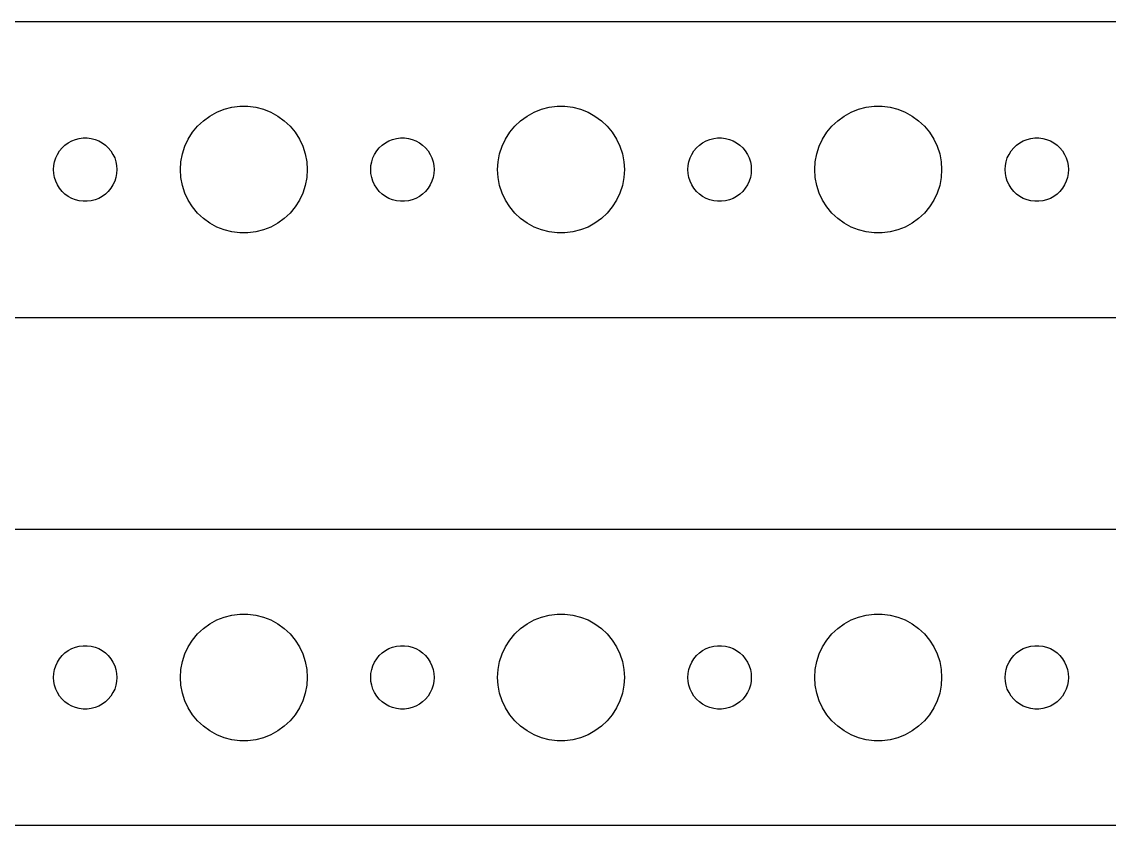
# Model space of a CAD drawing. Header units: metres. Extents: x -217 to 217, y 17 to 55.
# Drawn here: x 109.5 to 160.9, y 17 to 55 of the extents above; entities that cross this region are included whole.
import ezdxf

# ---------------------------------------------------------------- set-up
doc = ezdxf.new("R2010")
doc.units = ezdxf.units.M

msp = doc.modelspace()

# ---------------------------------------------------------------- linework, layer by layer
for p, q in [((212.314, 54.9901), (-212.314, 54.9901)), ((119.073, 50.8532), (119.438, 50.9469)), ((119.438, 50.9469), (119.812, 50.9941)), ((119.812, 50.9941), (120.188, 50.9941)), ((120.188, 50.9941), (120.562, 50.9469)), ((120.562, 50.9469), (120.927, 50.8532)), ((134.073, 50.8532), (134.438, 50.9469)), ((134.438, 50.9469), (134.812, 50.9941)), ((134.812, 50.9941), (135.188, 50.9941)), ((135.188, 50.9941), (135.562, 50.9469)), ((135.562, 50.9469), (135.927, 50.8532)), ((149.073, 50.8532), (149.438, 50.9469)), ((149.438, 50.9469), (149.812, 50.9941)), ((149.812, 50.9941), (150.188, 50.9941)), ((150.188, 50.9941), (150.562, 50.9469)), ((150.562, 50.9469), (150.927, 50.8532)), ((118.088, 50.3115), (118.393, 50.533)), ((118.393, 50.533), (118.723, 50.7145)), ((118.723, 50.7145), (119.073, 50.8532)), ((120.927, 50.8532), (121.277, 50.7145)), ((121.277, 50.7145), (121.607, 50.533)), ((121.607, 50.533), (121.912, 50.3115)), ((133.088, 50.3115), (133.393, 50.533)), ((133.393, 50.533), (133.723, 50.7145)), ((133.723, 50.7145), (134.073, 50.8532)), ((135.927, 50.8532), (136.277, 50.7145)), ((136.277, 50.7145), (136.607, 50.533)), ((136.607, 50.533), (136.912, 50.3115)), ((148.088, 50.3115), (148.393, 50.533)), ((148.393, 50.533), (148.723, 50.7145)), ((148.723, 50.7145), (149.073, 50.8532)), ((150.927, 50.8532), (151.277, 50.7145)), ((151.277, 50.7145), (151.607, 50.533)), ((151.607, 50.533), (151.912, 50.3115)), ((117.573, 49.7634), (117.813, 50.0536)), ((117.813, 50.0536), (118.088, 50.3115)), ((121.912, 50.3115), (122.187, 50.0536)), ((122.187, 50.0536), (122.427, 49.7634)), ((132.573, 49.7634), (132.813, 50.0536)), ((132.813, 50.0536), (133.088, 50.3115)), ((136.912, 50.3115), (137.187, 50.0536)), ((137.187, 50.0536), (137.427, 49.7634)), ((147.573, 49.7634), (147.813, 50.0536)), ((147.813, 50.0536), (148.088, 50.3115)), ((151.912, 50.3115), (152.187, 50.0536)), ((152.187, 50.0536), (152.427, 49.7634)), ((111.861, 49.3572), (112.036, 49.4266)), ((112.036, 49.4266), (112.219, 49.4734)), ((112.219, 49.4734), (112.406, 49.497)), ((112.406, 49.497), (112.594, 49.497)), ((112.594, 49.497), (112.781, 49.4734)), ((112.781, 49.4734), (112.964, 49.4266)), ((112.964, 49.4266), (113.139, 49.3572)), ((117.211, 49.1044), (117.371, 49.4453)), ((117.371, 49.4453), (117.573, 49.7634)), ((122.427, 49.7634), (122.629, 49.4453)), ((122.629, 49.4453), (122.789, 49.1044)), ((126.861, 49.3572), (127.036, 49.4266)), ((127.036, 49.4266), (127.219, 49.4734)), ((127.219, 49.4734), (127.406, 49.497)), ((127.406, 49.497), (127.594, 49.497)), ((127.594, 49.497), (127.781, 49.4734)), ((127.781, 49.4734), (127.964, 49.4266)), ((127.964, 49.4266), (128.139, 49.3572)), ((132.211, 49.1044), (132.371, 49.4453)), ((132.371, 49.4453), (132.573, 49.7634)), ((137.427, 49.7634), (137.629, 49.4453)), ((137.629, 49.4453), (137.789, 49.1044)), ((141.861, 49.3572), (142.036, 49.4266)), ((142.036, 49.4266), (142.219, 49.4734)), ((142.219, 49.4734), (142.406, 49.497)), ((142.406, 49.497), (142.594, 49.497)), ((142.594, 49.497), (142.781, 49.4734)), ((142.781, 49.4734), (142.964, 49.4266)), ((142.964, 49.4266), (143.139, 49.3572)), ((147.211, 49.1044), (147.371, 49.4453)), ((147.371, 49.4453), (147.573, 49.7634)), ((152.427, 49.7634), (152.629, 49.4453)), ((152.629, 49.4453), (152.789, 49.1044)), ((156.861, 49.3572), (157.036, 49.4266)), ((157.036, 49.4266), (157.219, 49.4734)), ((157.219, 49.4734), (157.406, 49.497)), ((157.406, 49.497), (157.594, 49.497)), ((157.594, 49.497), (157.781, 49.4734)), ((157.781, 49.4734), (157.964, 49.4266)), ((157.964, 49.4266), (158.139, 49.3572)), ((111.186, 48.7226), (111.286, 48.8817)), ((111.286, 48.8817), (111.407, 49.0268)), ((111.407, 49.0268), (111.544, 49.1558)), ((111.544, 49.1558), (111.696, 49.2665)), ((111.696, 49.2665), (111.861, 49.3572)), ((113.139, 49.3572), (113.304, 49.2665)), ((113.304, 49.2665), (113.456, 49.1558)), ((113.456, 49.1558), (113.593, 49.0268)), ((113.593, 49.0268), (113.714, 48.8817)), ((113.714, 48.8817), (113.814, 48.7226)), ((117.094, 48.7461), (117.211, 49.1044)), ((122.789, 49.1044), (122.906, 48.7461)), ((126.186, 48.7226), (126.286, 48.8817)), ((126.286, 48.8817), (126.407, 49.0268)), ((126.407, 49.0268), (126.544, 49.1558)), ((126.544, 49.1558), (126.696, 49.2665)), ((126.696, 49.2665), (126.861, 49.3572)), ((128.139, 49.3572), (128.304, 49.2665)), ((128.304, 49.2665), (128.456, 49.1558)), ((128.456, 49.1558), (128.593, 49.0268)), ((128.593, 49.0268), (128.714, 48.8817)), ((128.714, 48.8817), (128.814, 48.7226)), ((132.094, 48.7461), (132.211, 49.1044)), ((137.789, 49.1044), (137.906, 48.7461)), ((141.186, 48.7226), (141.286, 48.8817)), ((141.286, 48.8817), (141.407, 49.0268)), ((141.407, 49.0268), (141.544, 49.1558)), ((141.544, 49.1558), (141.696, 49.2665)), ((141.696, 49.2665), (141.861, 49.3572)), ((143.139, 49.3572), (143.304, 49.2665)), ((143.304, 49.2665), (143.456, 49.1558)), ((143.456, 49.1558), (143.593, 49.0268)), ((143.593, 49.0268), (143.714, 48.8817)), ((143.714, 48.8817), (143.814, 48.7226)), ((147.094, 48.7461), (147.211, 49.1044)), ((152.789, 49.1044), (152.906, 48.7461)), ((156.186, 48.7226), (156.286, 48.8817)), ((156.286, 48.8817), (156.407, 49.0268)), ((156.407, 49.0268), (156.544, 49.1558)), ((156.544, 49.1558), (156.696, 49.2665)), ((156.696, 49.2665), (156.861, 49.3572)), ((158.139, 49.3572), (158.304, 49.2665)), ((158.304, 49.2665), (158.456, 49.1558)), ((158.456, 49.1558), (158.593, 49.0268)), ((158.593, 49.0268), (158.714, 48.8817)), ((158.714, 48.8817), (158.814, 48.7226)), ((111.012, 48.188), (111.047, 48.373)), ((111.047, 48.373), (111.105, 48.5522)), ((111.105, 48.5522), (111.186, 48.7226)), ((113.814, 48.7226), (113.895, 48.5522)), ((113.895, 48.5522), (113.953, 48.373)), ((113.953, 48.373), (113.988, 48.188)), ((117, 48), (117.024, 48.376)), ((117.024, 48.376), (117.094, 48.7461)), ((122.906, 48.7461), (122.976, 48.376)), ((122.976, 48.376), (123, 48)), ((126.012, 48.188), (126.047, 48.373)), ((126.047, 48.373), (126.105, 48.5522)), ((126.105, 48.5522), (126.186, 48.7226)), ((128.814, 48.7226), (128.895, 48.5522)), ((128.895, 48.5522), (128.953, 48.373)), ((128.953, 48.373), (128.988, 48.188)), ((132, 48), (132.024, 48.376)), ((132.024, 48.376), (132.094, 48.7461)), ((137.906, 48.7461), (137.976, 48.376)), ((137.976, 48.376), (138, 48)), ((141.012, 48.188), (141.047, 48.373)), ((141.047, 48.373), (141.105, 48.5522)), ((141.105, 48.5522), (141.186, 48.7226)), ((143.814, 48.7226), (143.895, 48.5522)), ((143.895, 48.5522), (143.953, 48.373)), ((143.953, 48.373), (143.988, 48.188)), ((147, 48), (147.024, 48.376)), ((147.024, 48.376), (147.094, 48.7461)), ((152.906, 48.7461), (152.976, 48.376)), ((152.976, 48.376), (153, 48)), ((156.012, 48.188), (156.047, 48.373)), ((156.047, 48.373), (156.105, 48.5522)), ((156.105, 48.5522), (156.186, 48.7226)), ((158.814, 48.7226), (158.895, 48.5522)), ((158.895, 48.5522), (158.953, 48.373)), ((158.953, 48.373), (158.988, 48.188)), ((111, 48), (111.012, 48.188)), ((111.012, 47.812), (111, 48)), ((113.988, 48.188), (114, 48)), ((114, 48), (113.988, 47.812)), ((117.024, 47.624), (117, 48)), ((123, 48), (122.976, 47.624)), ((126, 48), (126.012, 48.188)), ((126.012, 47.812), (126, 48)), ((128.988, 48.188), (129, 48)), ((129, 48), (128.988, 47.812)), ((132.024, 47.624), (132, 48)), ((138, 48), (137.976, 47.624)), ((141, 48), (141.012, 48.188)), ((141.012, 47.812), (141, 48)), ((143.988, 48.188), (144, 48)), ((144, 48), (143.988, 47.812)), ((147.024, 47.624), (147, 48)), ((153, 48), (152.976, 47.624)), ((156, 48), (156.012, 48.188)), ((156.012, 47.812), (156, 48)), ((158.988, 48.188), (159, 48)), ((159, 48), (158.988, 47.812)), ((111.047, 47.627), (111.012, 47.812)), ((111.105, 47.4478), (111.047, 47.627)), ((111.186, 47.2774), (111.105, 47.4478)), ((113.895, 47.4478), (113.814, 47.2774)), ((113.953, 47.627), (113.895, 47.4478)), ((113.988, 47.812), (113.953, 47.627)), ((117.094, 47.2539), (117.024, 47.624)), ((122.976, 47.624), (122.906, 47.2539)), ((126.047, 47.627), (126.012, 47.812)), ((126.105, 47.4478), (126.047, 47.627)), ((126.186, 47.2774), (126.105, 47.4478)), ((128.895, 47.4478), (128.814, 47.2774)), ((128.953, 47.627), (128.895, 47.4478)), ((128.988, 47.812), (128.953, 47.627)), ((132.094, 47.2539), (132.024, 47.624)), ((137.976, 47.624), (137.906, 47.2539)), ((141.047, 47.627), (141.012, 47.812)), ((141.105, 47.4478), (141.047, 47.627)), ((141.186, 47.2774), (141.105, 47.4478)), ((143.895, 47.4478), (143.814, 47.2774)), ((143.953, 47.627), (143.895, 47.4478)), ((143.988, 47.812), (143.953, 47.627)), ((147.094, 47.2539), (147.024, 47.624)), ((152.976, 47.624), (152.906, 47.2539)), ((156.047, 47.627), (156.012, 47.812)), ((156.105, 47.4478), (156.047, 47.627)), ((156.186, 47.2774), (156.105, 47.4478)), ((158.895, 47.4478), (158.814, 47.2774)), ((158.953, 47.627), (158.895, 47.4478)), ((158.988, 47.812), (158.953, 47.627)), ((111.286, 47.1183), (111.186, 47.2774)), ((111.407, 46.9732), (111.286, 47.1183)), ((111.544, 46.8442), (111.407, 46.9732)), ((111.696, 46.7335), (111.544, 46.8442)), ((113.456, 46.8442), (113.304, 46.7335)), ((113.593, 46.9732), (113.456, 46.8442)), ((113.714, 47.1183), (113.593, 46.9732)), ((113.814, 47.2774), (113.714, 47.1183)), ((117.211, 46.8956), (117.094, 47.2539)), ((117.371, 46.5547), (117.211, 46.8956)), ((122.789, 46.8956), (122.629, 46.5547)), ((122.906, 47.2539), (122.789, 46.8956)), ((126.286, 47.1183), (126.186, 47.2774)), ((126.407, 46.9732), (126.286, 47.1183)), ((126.544, 46.8442), (126.407, 46.9732)), ((126.696, 46.7335), (126.544, 46.8442)), ((128.456, 46.8442), (128.304, 46.7335)), ((128.593, 46.9732), (128.456, 46.8442)), ((128.714, 47.1183), (128.593, 46.9732)), ((128.814, 47.2774), (128.714, 47.1183)), ((132.211, 46.8956), (132.094, 47.2539)), ((132.371, 46.5547), (132.211, 46.8956)), ((137.789, 46.8956), (137.629, 46.5547)), ((137.906, 47.2539), (137.789, 46.8956)), ((141.286, 47.1183), (141.186, 47.2774)), ((141.407, 46.9732), (141.286, 47.1183)), ((141.544, 46.8442), (141.407, 46.9732)), ((141.696, 46.7335), (141.544, 46.8442)), ((143.456, 46.8442), (143.304, 46.7335)), ((143.593, 46.9732), (143.456, 46.8442)), ((143.714, 47.1183), (143.593, 46.9732)), ((143.814, 47.2774), (143.714, 47.1183)), ((147.211, 46.8956), (147.094, 47.2539)), ((147.371, 46.5547), (147.211, 46.8956)), ((152.789, 46.8956), (152.629, 46.5547)), ((152.906, 47.2539), (152.789, 46.8956)), ((156.286, 47.1183), (156.186, 47.2774)), ((156.407, 46.9732), (156.286, 47.1183)), ((156.544, 46.8442), (156.407, 46.9732)), ((156.696, 46.7335), (156.544, 46.8442)), ((158.456, 46.8442), (158.304, 46.7335)), ((158.593, 46.9732), (158.456, 46.8442)), ((158.714, 47.1183), (158.593, 46.9732)), ((158.814, 47.2774), (158.714, 47.1183)), ((111.861, 46.6428), (111.696, 46.7335)), ((112.036, 46.5734), (111.861, 46.6428)), ((112.219, 46.5266), (112.036, 46.5734)), ((112.406, 46.503), (112.219, 46.5266)), ((112.594, 46.503), (112.406, 46.503)), ((112.781, 46.5266), (112.594, 46.503)), ((112.964, 46.5734), (112.781, 46.5266)), ((113.139, 46.6428), (112.964, 46.5734)), ((113.304, 46.7335), (113.139, 46.6428)), ((117.573, 46.2366), (117.371, 46.5547)), ((122.629, 46.5547), (122.427, 46.2366)), ((126.861, 46.6428), (126.696, 46.7335)), ((127.036, 46.5734), (126.861, 46.6428)), ((127.219, 46.5266), (127.036, 46.5734)), ((127.406, 46.503), (127.219, 46.5266)), ((127.594, 46.503), (127.406, 46.503)), ((127.781, 46.5266), (127.594, 46.503)), ((127.964, 46.5734), (127.781, 46.5266)), ((128.139, 46.6428), (127.964, 46.5734)), ((128.304, 46.7335), (128.139, 46.6428)), ((132.573, 46.2366), (132.371, 46.5547)), ((137.629, 46.5547), (137.427, 46.2366)), ((141.861, 46.6428), (141.696, 46.7335)), ((142.036, 46.5734), (141.861, 46.6428)), ((142.219, 46.5266), (142.036, 46.5734)), ((142.406, 46.503), (142.219, 46.5266)), ((142.594, 46.503), (142.406, 46.503)), ((142.781, 46.5266), (142.594, 46.503)), ((142.964, 46.5734), (142.781, 46.5266)), ((143.139, 46.6428), (142.964, 46.5734)), ((143.304, 46.7335), (143.139, 46.6428)), ((147.573, 46.2366), (147.371, 46.5547)), ((152.629, 46.5547), (152.427, 46.2366)), ((156.861, 46.6428), (156.696, 46.7335)), ((157.036, 46.5734), (156.861, 46.6428)), ((157.219, 46.5266), (157.036, 46.5734)), ((157.406, 46.503), (157.219, 46.5266)), ((157.594, 46.503), (157.406, 46.503)), ((157.781, 46.5266), (157.594, 46.503)), ((157.964, 46.5734), (157.781, 46.5266)), ((158.139, 46.6428), (157.964, 46.5734)), ((158.304, 46.7335), (158.139, 46.6428)), ((117.813, 45.9464), (117.573, 46.2366)), ((118.088, 45.6885), (117.813, 45.9464)), ((122.187, 45.9464), (121.912, 45.6885)), ((122.427, 46.2366), (122.187, 45.9464)), ((132.813, 45.9464), (132.573, 46.2366)), ((133.088, 45.6885), (132.813, 45.9464)), ((137.187, 45.9464), (136.912, 45.6885)), ((137.427, 46.2366), (137.187, 45.9464)), ((147.813, 45.9464), (147.573, 46.2366)), ((148.088, 45.6885), (147.813, 45.9464)), ((152.187, 45.9464), (151.912, 45.6885)), ((152.427, 46.2366), (152.187, 45.9464)), ((118.393, 45.467), (118.088, 45.6885)), ((118.723, 45.2855), (118.393, 45.467)), ((119.073, 45.1468), (118.723, 45.2855)), ((121.277, 45.2855), (120.927, 45.1468)), ((121.607, 45.467), (121.277, 45.2855)), ((121.912, 45.6885), (121.607, 45.467)), ((133.393, 45.467), (133.088, 45.6885)), ((133.723, 45.2855), (133.393, 45.467)), ((134.073, 45.1468), (133.723, 45.2855)), ((136.277, 45.2855), (135.927, 45.1468)), ((136.607, 45.467), (136.277, 45.2855)), ((136.912, 45.6885), (136.607, 45.467)), ((148.393, 45.467), (148.088, 45.6885)), ((148.723, 45.2855), (148.393, 45.467)), ((149.073, 45.1468), (148.723, 45.2855)), ((151.277, 45.2855), (150.927, 45.1468)), ((151.607, 45.467), (151.277, 45.2855)), ((151.912, 45.6885), (151.607, 45.467)), ((119.438, 45.0531), (119.073, 45.1468)), ((119.812, 45.0059), (119.438, 45.0531)), ((120.188, 45.0059), (119.812, 45.0059)), ((120.562, 45.0531), (120.188, 45.0059)), ((120.927, 45.1468), (120.562, 45.0531)), ((134.438, 45.0531), (134.073, 45.1468)), ((134.812, 45.0059), (134.438, 45.0531)), ((135.188, 45.0059), (134.812, 45.0059)), ((135.562, 45.0531), (135.188, 45.0059)), ((135.927, 45.1468), (135.562, 45.0531)), ((149.438, 45.0531), (149.073, 45.1468)), ((149.812, 45.0059), (149.438, 45.0531)), ((150.188, 45.0059), (149.812, 45.0059)), ((150.562, 45.0531), (150.188, 45.0059)), ((150.927, 45.1468), (150.562, 45.0531)), ((-212.314, 41.0099), (212.314, 41.0099)), ((212.314, 30.9901), (-212.314, 30.9901)), ((118.723, 26.7145), (119.073, 26.8532)), ((119.073, 26.8532), (119.438, 26.9469)), ((119.438, 26.9469), (119.812, 26.9941)), ((119.812, 26.9941), (120.188, 26.9941)), ((120.188, 26.9941), (120.562, 26.9469)), ((120.562, 26.9469), (120.927, 26.8532)), ((120.927, 26.8532), (121.277, 26.7145)), ((133.723, 26.7145), (134.073, 26.8532)), ((134.073, 26.8532), (134.438, 26.9469)), ((134.438, 26.9469), (134.812, 26.9941)), ((134.812, 26.9941), (135.188, 26.9941)), ((135.188, 26.9941), (135.562, 26.9469)), ((135.562, 26.9469), (135.927, 26.8532)), ((135.927, 26.8532), (136.277, 26.7145)), ((148.723, 26.7145), (149.073, 26.8532)), ((149.073, 26.8532), (149.438, 26.9469)), ((149.438, 26.9469), (149.812, 26.9941)), ((149.812, 26.9941), (150.188, 26.9941)), ((150.188, 26.9941), (150.562, 26.9469)), ((150.562, 26.9469), (150.927, 26.8532)), ((150.927, 26.8532), (151.277, 26.7145)), ((117.813, 26.0536), (118.088, 26.3115)), ((118.088, 26.3115), (118.393, 26.533)), ((118.393, 26.533), (118.723, 26.7145)), ((121.277, 26.7145), (121.607, 26.533)), ((121.607, 26.533), (121.912, 26.3115)), ((121.912, 26.3115), (122.187, 26.0536)), ((132.813, 26.0536), (133.088, 26.3115)), ((133.088, 26.3115), (133.393, 26.533)), ((133.393, 26.533), (133.723, 26.7145)), ((136.277, 26.7145), (136.607, 26.533)), ((136.607, 26.533), (136.912, 26.3115)), ((136.912, 26.3115), (137.187, 26.0536)), ((147.813, 26.0536), (148.088, 26.3115)), ((148.088, 26.3115), (148.393, 26.533)), ((148.393, 26.533), (148.723, 26.7145)), ((151.277, 26.7145), (151.607, 26.533)), ((151.607, 26.533), (151.912, 26.3115)), ((151.912, 26.3115), (152.187, 26.0536)), ((117.371, 25.4453), (117.573, 25.7634)), ((117.573, 25.7634), (117.813, 26.0536)), ((122.187, 26.0536), (122.427, 25.7634)), ((122.427, 25.7634), (122.629, 25.4453)), ((132.371, 25.4453), (132.573, 25.7634)), ((132.573, 25.7634), (132.813, 26.0536)), ((137.187, 26.0536), (137.427, 25.7634)), ((137.427, 25.7634), (137.629, 25.4453)), ((147.371, 25.4453), (147.573, 25.7634)), ((147.573, 25.7634), (147.813, 26.0536)), ((152.187, 26.0536), (152.427, 25.7634)), ((152.427, 25.7634), (152.629, 25.4453)), ((111.544, 25.1558), (111.696, 25.2665)), ((111.696, 25.2665), (111.861, 25.3572)), ((111.861, 25.3572), (112.036, 25.4266)), ((112.036, 25.4266), (112.219, 25.4734)), ((112.219, 25.4734), (112.406, 25.497)), ((112.406, 25.497), (112.594, 25.497)), ((112.594, 25.497), (112.781, 25.4734)), ((112.781, 25.4734), (112.964, 25.4266)), ((112.964, 25.4266), (113.139, 25.3572)), ((113.139, 25.3572), (113.304, 25.2665)), ((113.304, 25.2665), (113.456, 25.1558)), ((117.211, 25.1044), (117.371, 25.4453)), ((122.629, 25.4453), (122.789, 25.1044)), ((126.544, 25.1558), (126.696, 25.2665)), ((126.696, 25.2665), (126.861, 25.3572)), ((126.861, 25.3572), (127.036, 25.4266)), ((127.036, 25.4266), (127.219, 25.4734)), ((127.219, 25.4734), (127.406, 25.497)), ((127.406, 25.497), (127.594, 25.497)), ((127.594, 25.497), (127.781, 25.4734)), ((127.781, 25.4734), (127.964, 25.4266)), ((127.964, 25.4266), (128.139, 25.3572)), ((128.139, 25.3572), (128.304, 25.2665)), ((128.304, 25.2665), (128.456, 25.1558)), ((132.211, 25.1044), (132.371, 25.4453)), ((137.629, 25.4453), (137.789, 25.1044)), ((141.544, 25.1558), (141.696, 25.2665)), ((141.696, 25.2665), (141.861, 25.3572)), ((141.861, 25.3572), (142.036, 25.4266)), ((142.036, 25.4266), (142.219, 25.4734)), ((142.219, 25.4734), (142.406, 25.497)), ((142.406, 25.497), (142.594, 25.497)), ((142.594, 25.497), (142.781, 25.4734)), ((142.781, 25.4734), (142.964, 25.4266)), ((142.964, 25.4266), (143.139, 25.3572)), ((143.139, 25.3572), (143.304, 25.2665)), ((143.304, 25.2665), (143.456, 25.1558)), ((147.211, 25.1044), (147.371, 25.4453)), ((152.629, 25.4453), (152.789, 25.1044)), ((156.544, 25.1558), (156.696, 25.2665)), ((156.696, 25.2665), (156.861, 25.3572)), ((156.861, 25.3572), (157.036, 25.4266)), ((157.036, 25.4266), (157.219, 25.4734)), ((157.219, 25.4734), (157.406, 25.497)), ((157.406, 25.497), (157.594, 25.497)), ((157.594, 25.497), (157.781, 25.4734)), ((157.781, 25.4734), (157.964, 25.4266)), ((157.964, 25.4266), (158.139, 25.3572)), ((158.139, 25.3572), (158.304, 25.2665)), ((158.304, 25.2665), (158.456, 25.1558)), ((111.105, 24.5522), (111.186, 24.7226)), ((111.186, 24.7226), (111.286, 24.8817)), ((111.286, 24.8817), (111.407, 25.0268)), ((111.407, 25.0268), (111.544, 25.1558)), ((113.456, 25.1558), (113.593, 25.0268)), ((113.593, 25.0268), (113.714, 24.8817)), ((113.714, 24.8817), (113.814, 24.7226)), ((113.814, 24.7226), (113.895, 24.5522)), ((117.024, 24.376), (117.094, 24.7461)), ((117.094, 24.7461), (117.211, 25.1044)), ((122.789, 25.1044), (122.906, 24.7461)), ((122.906, 24.7461), (122.976, 24.376)), ((126.105, 24.5522), (126.186, 24.7226)), ((126.186, 24.7226), (126.286, 24.8817)), ((126.286, 24.8817), (126.407, 25.0268)), ((126.407, 25.0268), (126.544, 25.1558)), ((128.456, 25.1558), (128.593, 25.0268)), ((128.593, 25.0268), (128.714, 24.8817)), ((128.714, 24.8817), (128.814, 24.7226)), ((128.814, 24.7226), (128.895, 24.5522)), ((132.024, 24.376), (132.094, 24.7461)), ((132.094, 24.7461), (132.211, 25.1044)), ((137.789, 25.1044), (137.906, 24.7461)), ((137.906, 24.7461), (137.976, 24.376)), ((141.105, 24.5522), (141.186, 24.7226)), ((141.186, 24.7226), (141.286, 24.8817)), ((141.286, 24.8817), (141.407, 25.0268)), ((141.407, 25.0268), (141.544, 25.1558)), ((143.456, 25.1558), (143.593, 25.0268)), ((143.593, 25.0268), (143.714, 24.8817)), ((143.714, 24.8817), (143.814, 24.7226)), ((143.814, 24.7226), (143.895, 24.5522)), ((147.024, 24.376), (147.094, 24.7461)), ((147.094, 24.7461), (147.211, 25.1044)), ((152.789, 25.1044), (152.906, 24.7461)), ((152.906, 24.7461), (152.976, 24.376)), ((156.105, 24.5522), (156.186, 24.7226)), ((156.186, 24.7226), (156.286, 24.8817)), ((156.286, 24.8817), (156.407, 25.0268)), ((156.407, 25.0268), (156.544, 25.1558)), ((158.456, 25.1558), (158.593, 25.0268)), ((158.593, 25.0268), (158.714, 24.8817)), ((158.714, 24.8817), (158.814, 24.7226)), ((158.814, 24.7226), (158.895, 24.5522)), ((111, 24), (111.012, 24.188)), ((111.012, 24.188), (111.047, 24.373)), ((111.047, 24.373), (111.105, 24.5522)), ((113.895, 24.5522), (113.953, 24.373)), ((113.953, 24.373), (113.988, 24.188)), ((113.988, 24.188), (114, 24)), ((117, 24), (117.024, 24.376)), ((122.976, 24.376), (123, 24)), ((126, 24), (126.012, 24.188)), ((126.012, 24.188), (126.047, 24.373)), ((126.047, 24.373), (126.105, 24.5522)), ((128.895, 24.5522), (128.953, 24.373)), ((128.953, 24.373), (128.988, 24.188)), ((128.988, 24.188), (129, 24)), ((132, 24), (132.024, 24.376)), ((137.976, 24.376), (138, 24)), ((141, 24), (141.012, 24.188)), ((141.012, 24.188), (141.047, 24.373)), ((141.047, 24.373), (141.105, 24.5522)), ((143.895, 24.5522), (143.953, 24.373)), ((143.953, 24.373), (143.988, 24.188)), ((143.988, 24.188), (144, 24)), ((147, 24), (147.024, 24.376)), ((152.976, 24.376), (153, 24)), ((156, 24), (156.012, 24.188)), ((156.012, 24.188), (156.047, 24.373)), ((156.047, 24.373), (156.105, 24.5522)), ((158.895, 24.5522), (158.953, 24.373)), ((158.953, 24.373), (158.988, 24.188)), ((158.988, 24.188), (159, 24)), ((111.012, 23.812), (111, 24)), ((111.047, 23.627), (111.012, 23.812)), ((113.988, 23.812), (113.953, 23.627)), ((114, 24), (113.988, 23.812)), ((117.024, 23.624), (117, 24)), ((123, 24), (122.976, 23.624)), ((126.012, 23.812), (126, 24)), ((126.047, 23.627), (126.012, 23.812)), ((128.988, 23.812), (128.953, 23.627)), ((129, 24), (128.988, 23.812)), ((132.024, 23.624), (132, 24)), ((138, 24), (137.976, 23.624)), ((141.012, 23.812), (141, 24)), ((141.047, 23.627), (141.012, 23.812)), ((143.988, 23.812), (143.953, 23.627)), ((144, 24), (143.988, 23.812)), ((147.024, 23.624), (147, 24)), ((153, 24), (152.976, 23.624)), ((156.012, 23.812), (156, 24)), ((156.047, 23.627), (156.012, 23.812)), ((158.988, 23.812), (158.953, 23.627)), ((159, 24), (158.988, 23.812)), ((111.105, 23.4478), (111.047, 23.627)), ((111.186, 23.2774), (111.105, 23.4478)), ((111.286, 23.1183), (111.186, 23.2774)), ((113.814, 23.2774), (113.714, 23.1183)), ((113.895, 23.4478), (113.814, 23.2774)), ((113.953, 23.627), (113.895, 23.4478)), ((117.094, 23.2539), (117.024, 23.624)), ((117.211, 22.8956), (117.094, 23.2539)), ((122.906, 23.2539), (122.789, 22.8956)), ((122.976, 23.624), (122.906, 23.2539)), ((126.105, 23.4478), (126.047, 23.627)), ((126.186, 23.2774), (126.105, 23.4478)), ((126.286, 23.1183), (126.186, 23.2774)), ((128.814, 23.2774), (128.714, 23.1183)), ((128.895, 23.4478), (128.814, 23.2774)), ((128.953, 23.627), (128.895, 23.4478)), ((132.094, 23.2539), (132.024, 23.624)), ((132.211, 22.8956), (132.094, 23.2539)), ((137.906, 23.2539), (137.789, 22.8956)), ((137.976, 23.624), (137.906, 23.2539)), ((141.105, 23.4478), (141.047, 23.627)), ((141.186, 23.2774), (141.105, 23.4478)), ((141.286, 23.1183), (141.186, 23.2774)), ((143.814, 23.2774), (143.714, 23.1183)), ((143.895, 23.4478), (143.814, 23.2774)), ((143.953, 23.627), (143.895, 23.4478)), ((147.094, 23.2539), (147.024, 23.624)), ((147.211, 22.8956), (147.094, 23.2539)), ((152.906, 23.2539), (152.789, 22.8956)), ((152.976, 23.624), (152.906, 23.2539)), ((156.105, 23.4478), (156.047, 23.627)), ((156.186, 23.2774), (156.105, 23.4478)), ((156.286, 23.1183), (156.186, 23.2774)), ((158.814, 23.2774), (158.714, 23.1183)), ((158.895, 23.4478), (158.814, 23.2774)), ((158.953, 23.627), (158.895, 23.4478)), ((111.407, 22.9732), (111.286, 23.1183)), ((111.544, 22.8442), (111.407, 22.9732)), ((111.696, 22.7335), (111.544, 22.8442)), ((111.861, 22.6428), (111.696, 22.7335)), ((112.036, 22.5734), (111.861, 22.6428)), ((113.139, 22.6428), (112.964, 22.5734)), ((113.304, 22.7335), (113.139, 22.6428)), ((113.456, 22.8442), (113.304, 22.7335)), ((113.593, 22.9732), (113.456, 22.8442)), ((113.714, 23.1183), (113.593, 22.9732)), ((117.371, 22.5547), (117.211, 22.8956)), ((122.789, 22.8956), (122.629, 22.5547)), ((126.407, 22.9732), (126.286, 23.1183)), ((126.544, 22.8442), (126.407, 22.9732)), ((126.696, 22.7335), (126.544, 22.8442)), ((126.861, 22.6428), (126.696, 22.7335)), ((127.036, 22.5734), (126.861, 22.6428)), ((128.139, 22.6428), (127.964, 22.5734)), ((128.304, 22.7335), (128.139, 22.6428)), ((128.456, 22.8442), (128.304, 22.7335)), ((128.593, 22.9732), (128.456, 22.8442)), ((128.714, 23.1183), (128.593, 22.9732)), ((132.371, 22.5547), (132.211, 22.8956)), ((137.789, 22.8956), (137.629, 22.5547)), ((141.407, 22.9732), (141.286, 23.1183)), ((141.544, 22.8442), (141.407, 22.9732)), ((141.696, 22.7335), (141.544, 22.8442)), ((141.861, 22.6428), (141.696, 22.7335)), ((142.036, 22.5734), (141.861, 22.6428)), ((143.139, 22.6428), (142.964, 22.5734)), ((143.304, 22.7335), (143.139, 22.6428)), ((143.456, 22.8442), (143.304, 22.7335)), ((143.593, 22.9732), (143.456, 22.8442)), ((143.714, 23.1183), (143.593, 22.9732)), ((147.371, 22.5547), (147.211, 22.8956)), ((152.789, 22.8956), (152.629, 22.5547)), ((156.407, 22.9732), (156.286, 23.1183)), ((156.544, 22.8442), (156.407, 22.9732)), ((156.696, 22.7335), (156.544, 22.8442)), ((156.861, 22.6428), (156.696, 22.7335)), ((157.036, 22.5734), (156.861, 22.6428)), ((158.139, 22.6428), (157.964, 22.5734)), ((158.304, 22.7335), (158.139, 22.6428)), ((158.456, 22.8442), (158.304, 22.7335)), ((158.593, 22.9732), (158.456, 22.8442)), ((158.714, 23.1183), (158.593, 22.9732)), ((112.219, 22.5266), (112.036, 22.5734)), ((112.406, 22.503), (112.219, 22.5266)), ((112.594, 22.503), (112.406, 22.503)), ((112.781, 22.5266), (112.594, 22.503)), ((112.964, 22.5734), (112.781, 22.5266)), ((117.573, 22.2366), (117.371, 22.5547)), ((117.813, 21.9464), (117.573, 22.2366)), ((122.427, 22.2366), (122.187, 21.9464)), ((122.629, 22.5547), (122.427, 22.2366)), ((127.219, 22.5266), (127.036, 22.5734)), ((127.406, 22.503), (127.219, 22.5266)), ((127.594, 22.503), (127.406, 22.503)), ((127.781, 22.5266), (127.594, 22.503)), ((127.964, 22.5734), (127.781, 22.5266)), ((132.573, 22.2366), (132.371, 22.5547)), ((132.813, 21.9464), (132.573, 22.2366)), ((137.427, 22.2366), (137.187, 21.9464)), ((137.629, 22.5547), (137.427, 22.2366)), ((142.219, 22.5266), (142.036, 22.5734)), ((142.406, 22.503), (142.219, 22.5266)), ((142.594, 22.503), (142.406, 22.503)), ((142.781, 22.5266), (142.594, 22.503)), ((142.964, 22.5734), (142.781, 22.5266)), ((147.573, 22.2366), (147.371, 22.5547)), ((147.813, 21.9464), (147.573, 22.2366)), ((152.427, 22.2366), (152.187, 21.9464)), ((152.629, 22.5547), (152.427, 22.2366)), ((157.219, 22.5266), (157.036, 22.5734)), ((157.406, 22.503), (157.219, 22.5266)), ((157.594, 22.503), (157.406, 22.503)), ((157.781, 22.5266), (157.594, 22.503)), ((157.964, 22.5734), (157.781, 22.5266)), ((118.088, 21.6885), (117.813, 21.9464)), ((118.393, 21.467), (118.088, 21.6885)), ((121.912, 21.6885), (121.607, 21.467)), ((122.187, 21.9464), (121.912, 21.6885)), ((133.088, 21.6885), (132.813, 21.9464)), ((133.393, 21.467), (133.088, 21.6885)), ((136.912, 21.6885), (136.607, 21.467)), ((137.187, 21.9464), (136.912, 21.6885)), ((148.088, 21.6885), (147.813, 21.9464)), ((148.393, 21.467), (148.088, 21.6885)), ((151.912, 21.6885), (151.607, 21.467)), ((152.187, 21.9464), (151.912, 21.6885)), ((118.723, 21.2855), (118.393, 21.467)), ((119.073, 21.1468), (118.723, 21.2855)), ((119.438, 21.0531), (119.073, 21.1468)), ((120.927, 21.1468), (120.562, 21.0531)), ((121.277, 21.2855), (120.927, 21.1468)), ((121.607, 21.467), (121.277, 21.2855)), ((133.723, 21.2855), (133.393, 21.467)), ((134.073, 21.1468), (133.723, 21.2855)), ((134.438, 21.0531), (134.073, 21.1468)), ((135.927, 21.1468), (135.562, 21.0531)), ((136.277, 21.2855), (135.927, 21.1468)), ((136.607, 21.467), (136.277, 21.2855)), ((148.723, 21.2855), (148.393, 21.467)), ((149.073, 21.1468), (148.723, 21.2855)), ((149.438, 21.0531), (149.073, 21.1468)), ((150.927, 21.1468), (150.562, 21.0531)), ((151.277, 21.2855), (150.927, 21.1468)), ((151.607, 21.467), (151.277, 21.2855)), ((119.812, 21.0059), (119.438, 21.0531)), ((120.188, 21.0059), (119.812, 21.0059)), ((120.562, 21.0531), (120.188, 21.0059)), ((134.812, 21.0059), (134.438, 21.0531)), ((135.188, 21.0059), (134.812, 21.0059)), ((135.562, 21.0531), (135.188, 21.0059)), ((149.812, 21.0059), (149.438, 21.0531)), ((150.188, 21.0059), (149.812, 21.0059)), ((150.562, 21.0531), (150.188, 21.0059)), ((-212.314, 17.0099), (212.314, 17.0099))]:
    msp.add_line(p, q)

doc.saveas('drawing.dxf')
